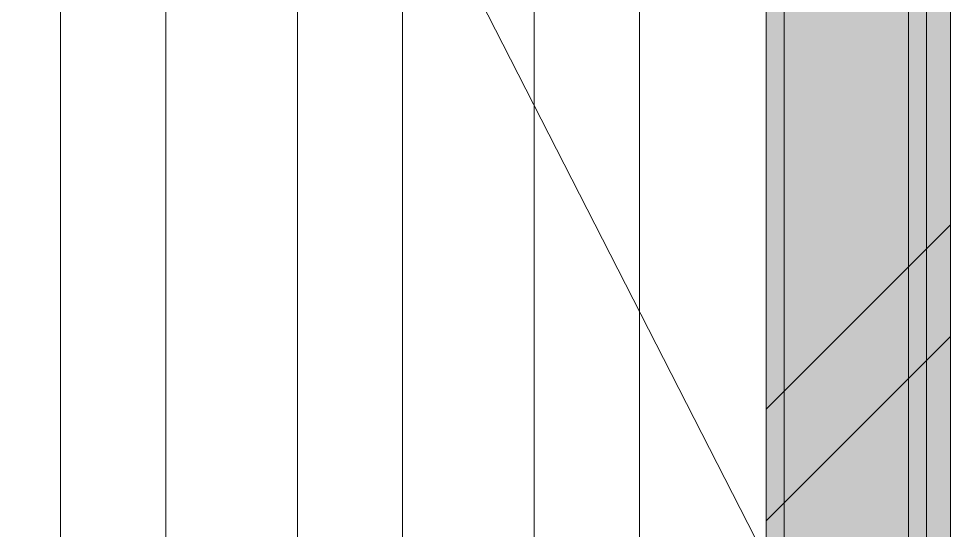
# Model space of a CAD drawing. Header units: millimetres. Extents: x -546 to 1681, y -650 to 1730.
# Drawn here: x 813.163 to 816.703, y 634.211 to 636.153 of the extents above; entities that cross this region are included whole.
import ezdxf

# ---------------------------------------------------------------- set-up
doc = ezdxf.new("R2010")
doc.units = ezdxf.units.MM

msp = doc.modelspace()

# ---------------------------------------------------------------- hatches: boundary and pattern name
at = {"true_color": 0xffffff}
h = msp.add_hatch(color=7, dxfattribs=at)
h.dxf.hatch_style = 2
h.paths.add_polyline_path([(816.0032, 652.4868), (816.7022, 652.4708), (816.7022, 633.4547), (816.0032, 633.4547)])

# ---------------------------------------------------------------- linework, layer by layer
at = {"color": 7, "lineweight": 0}
for points in [[(816.7032, 614.7057), (816.7032, 653.6188)], [(816.5442, 653.3188), (816.5442, 633.0437)], [(816.6132, 653.3188), (816.6132, 633.0437)], [(816.0032, 652.4868), (816.0032, 633.4547)], [(816.7032, 633.4547), (816.7032, 652.4708)], [(809.0722, 647.6498), (816.5442, 633.0437)], [(816.0032, 634.6707), (816.7032, 635.3707)], [(816.0032, 634.2467), (816.7032, 634.9467)]]:
    msp.add_lwpolyline(points, dxfattribs=at)
at = {"color": 8, "lineweight": 0, "true_color": 0x7f7f7f}
for points in [[(813.3222, 633.7447), (813.3222, 638.5427)], [(813.7222, 638.5427), (813.7222, 633.7447)], [(814.2222, 633.7447), (814.2222, 638.5427)], [(814.6222, 638.5427), (814.6222, 633.7447)], [(815.1222, 633.7447), (815.1222, 638.5427)], [(815.5222, 638.5427), (815.5222, 633.7447)], [(816.0712, 634.0437), (816.0712, 638.2437)]]:
    msp.add_lwpolyline(points, dxfattribs=at)

doc.saveas('drawing.dxf')
